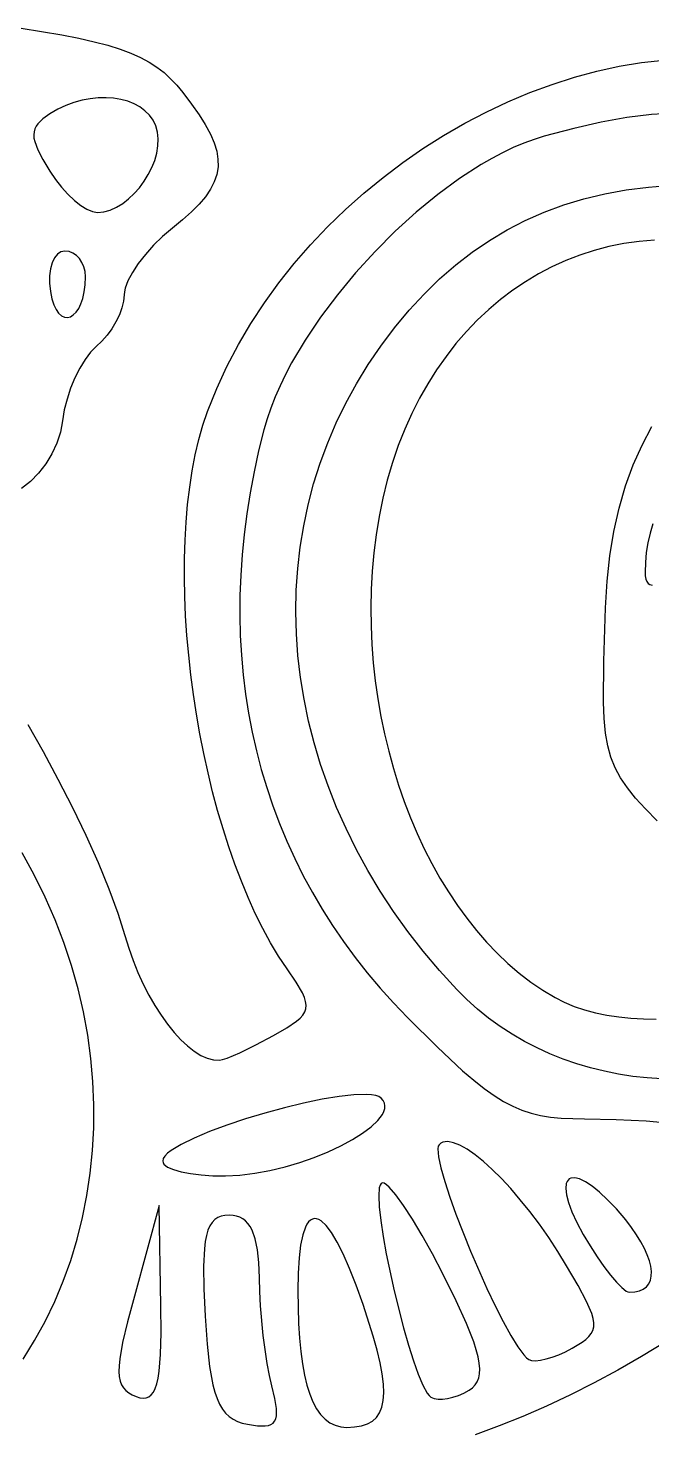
# Model space of a CAD drawing. Header units: millimetres. Extents: x -4.46 to 4.46, y -4.6 to 4.42.
# Drawn here: x -2.43 to -1.981, y -1.962 to -0.951 of the extents above; entities that cross this region are included whole.
import ezdxf

# ---------------------------------------------------------------- set-up
doc = ezdxf.new("R2010")
doc.units = ezdxf.units.MM

msp = doc.modelspace()

# ---------------------------------------------------------------- linework, layer by layer
at = {"flags": 128}
for points in [[(-2.435176, -0.950517), (-2.405991, -0.955409), (-2.393621, -0.957852), (-2.382574, -0.960347), (-2.372732, -0.962934), (-2.363976, -0.965654), (-2.356189, -0.968545), (-2.34925, -0.97165), (-2.343043, -0.975007), (-2.337448, -0.978657), (-2.332348, -0.98264), (-2.327623, -0.986996), (-2.323155, -0.991766), (-2.318825, -0.996989), (-2.312555, -1.005219), (-2.307162, -1.012895), (-2.302652, -1.020076), (-2.299029, -1.026819), (-2.296298, -1.033183), (-2.294463, -1.039225), (-2.293529, -1.045004), (-2.293499, -1.050577), (-2.294379, -1.056004), (-2.296173, -1.061341), (-2.298885, -1.066646), (-2.302521, -1.071979), (-2.307083, -1.077397), (-2.312578, -1.082957), (-2.319009, -1.088718), (-2.326381, -1.094739), (-2.333356, -1.100648), (-2.339863, -1.106974), (-2.34576, -1.11352), (-2.350904, -1.12009), (-2.355152, -1.126486), (-2.358363, -1.132512), (-2.360394, -1.137972), (-2.360923, -1.140429), (-2.361103, -1.142669), (-2.361511, -1.147143), (-2.362682, -1.151973), (-2.364532, -1.157007), (-2.36698, -1.162091), (-2.369944, -1.167073), (-2.373343, -1.1718), (-2.377095, -1.176119), (-2.381117, -1.179878), (-2.385223, -1.183964), (-2.389223, -1.189231), (-2.393019, -1.195459), (-2.396509, -1.20243), (-2.399595, -1.209923), (-2.402176, -1.217718), (-2.404152, -1.225595), (-2.405423, -1.233336), (-2.406936, -1.241502), (-2.409509, -1.249492), (-2.413046, -1.257171), (-2.417456, -1.264404), (-2.422643, -1.271055), (-2.428514, -1.27699), (-2.434977, -1.282073)], [(-2.243811, -1.628128), (-2.249858, -1.61902), (-2.255685, -1.609297), (-2.261288, -1.598998), (-2.266662, -1.588162), (-2.2718, -1.576829), (-2.276697, -1.565037), (-2.281347, -1.552827), (-2.285744, -1.540237), (-2.289884, -1.527307), (-2.293761, -1.514077), (-2.297368, -1.500585), (-2.3007, -1.486871), (-2.303753, -1.472975), (-2.306519, -1.458935), (-2.308993, -1.444792), (-2.311171, -1.430584), (-2.313046, -1.416351), (-2.314612, -1.402133), (-2.315864, -1.387968), (-2.316797, -1.373896), (-2.317404, -1.359956), (-2.317681, -1.346188), (-2.317621, -1.332631), (-2.31722, -1.319325), (-2.31647, -1.306308), (-2.315368, -1.293621), (-2.313906, -1.281302), (-2.31208, -1.269391), (-2.309884, -1.257928), (-2.307313, -1.246951), (-2.30436, -1.2365), (-2.30102, -1.226614), (-2.294469, -1.210215), (-2.287062, -1.194169), (-2.278838, -1.1785), (-2.269839, -1.163229), (-2.260103, -1.148378), (-2.249671, -1.133969), (-2.238584, -1.120025), (-2.226881, -1.106567), (-2.214601, -1.093618), (-2.201787, -1.081199), (-2.188476, -1.069333), (-2.174711, -1.058042), (-2.16053, -1.047348), (-2.145973, -1.037272), (-2.131082, -1.027837), (-2.115895, -1.019065), (-2.100453, -1.010979), (-2.084796, -1.003599), (-2.068965, -0.996948), (-2.052998, -0.991049), (-2.036937, -0.985924), (-2.020821, -0.981593), (-2.004691, -0.97808), (-1.988586, -0.975407), (-1.972547, -0.973595)], [(-2.338284, -1.021017), (-2.34027, -1.016923), (-2.342886, -1.013273), (-2.346074, -1.010072), (-2.349781, -1.007327), (-2.35395, -1.005043), (-2.358525, -1.003228), (-2.363453, -1.001888), (-2.368676, -1.001029), (-2.37414, -1.000657), (-2.379789, -1.000779), (-2.385568, -1.001401), (-2.39142, -1.00253), (-2.397292, -1.004172), (-2.403127, -1.006333), (-2.408869, -1.00902), (-2.414464, -1.012239), (-2.419569, -1.015837), (-2.423218, -1.0194), (-2.424497, -1.021245), (-2.425413, -1.023171), (-2.425965, -1.025211), (-2.426154, -1.027395), (-2.425979, -1.029753), (-2.425442, -1.032315), (-2.423279, -1.038176), (-2.419665, -1.045222), (-2.414603, -1.053697), (-2.410562, -1.059652), (-2.406169, -1.065207), (-2.401564, -1.070241), (-2.396888, -1.074631), (-2.392282, -1.078257), (-2.387888, -1.080998), (-2.383846, -1.082731), (-2.380298, -1.083336), (-2.375667, -1.082892), (-2.371051, -1.081613), (-2.366505, -1.07958), (-2.362081, -1.076872), (-2.357834, -1.073571), (-2.353818, -1.069756), (-2.350088, -1.065507), (-2.346697, -1.060906), (-2.3437, -1.056031), (-2.34115, -1.050964), (-2.339102, -1.045785), (-2.33761, -1.040574), (-2.336728, -1.035412), (-2.33651, -1.030378), (-2.337011, -1.025553), (-2.338284, -1.021017)], [(-1.973049, -1.012235), (-1.981556, -1.012807), (-1.999119, -1.014925), (-2.017641, -1.018281), (-2.037396, -1.022803), (-2.058659, -1.028419), (-2.065966, -1.030679), (-2.073407, -1.033426), (-2.080961, -1.03664), (-2.088609, -1.0403), (-2.09633, -1.044385), (-2.104106, -1.048875), (-2.11974, -1.058986), (-2.135353, -1.070466), (-2.150787, -1.083151), (-2.165884, -1.096874), (-2.180485, -1.11147), (-2.194433, -1.126773), (-2.207568, -1.142618), (-2.219734, -1.158838), (-2.230772, -1.175269), (-2.240523, -1.191744), (-2.244867, -1.199947), (-2.24883, -1.208098), (-2.252393, -1.216178), (-2.255535, -1.224166), (-2.258236, -1.23204), (-2.260478, -1.239781), (-2.264248, -1.255046), (-2.267555, -1.270223), (-2.270402, -1.285309), (-2.272788, -1.300299), (-2.274715, -1.315189), (-2.276184, -1.329974), (-2.277196, -1.344649), (-2.277752, -1.359211), (-2.277854, -1.373654), (-2.277502, -1.387976), (-2.276697, -1.40217), (-2.27544, -1.416233), (-2.273733, -1.430161), (-2.271577, -1.443948), (-2.268973, -1.457592), (-2.265921, -1.471086), (-2.262423, -1.484427), (-2.25848, -1.497611), (-2.254093, -1.510633), (-2.249263, -1.523488), (-2.243991, -1.536173), (-2.238278, -1.548683), (-2.232126, -1.561013), (-2.225535, -1.573159), (-2.218506, -1.585117), (-2.211041, -1.596883), (-2.203141, -1.608451), (-2.194806, -1.619818), (-2.186038, -1.630979), (-2.176838, -1.64193), (-2.167206, -1.652666), (-2.157145, -1.663183), (-2.135592, -1.684612), (-2.117503, -1.701462), (-2.109468, -1.708335), (-2.101951, -1.714262), (-2.094837, -1.71931), (-2.088009, -1.723544), (-2.081353, -1.727032), (-2.074751, -1.72984), (-2.068089, -1.732033), (-2.06125, -1.733679), (-2.054119, -1.734844), (-2.046579, -1.735594), (-2.029811, -1.736114), (-2.006869, -1.736533), (-1.985303, -1.737673), (-1.967536, -1.73936)], [(-1.974209, -1.707416), (-1.984588, -1.706712), (-1.994913, -1.70556), (-2.005163, -1.703961), (-2.015316, -1.701916), (-2.025351, -1.699425), (-2.035246, -1.696489), (-2.044978, -1.693111), (-2.054527, -1.68929), (-2.06387, -1.685028), (-2.072987, -1.680325), (-2.081854, -1.675184), (-2.090451, -1.669603), (-2.098756, -1.663586), (-2.106747, -1.657132), (-2.114402, -1.650243), (-2.1217, -1.642919), (-2.134083, -1.62928), (-2.145775, -1.615363), (-2.156775, -1.601188), (-2.167081, -1.586776), (-2.176692, -1.572146), (-2.185605, -1.557317), (-2.193819, -1.542309), (-2.201332, -1.527142), (-2.208141, -1.511836), (-2.214246, -1.496409), (-2.219644, -1.480883), (-2.224334, -1.465275), (-2.228313, -1.449607), (-2.23158, -1.433897), (-2.234133, -1.418165), (-2.235969, -1.402432), (-2.237088, -1.386715), (-2.237488, -1.371036), (-2.237166, -1.355414), (-2.23612, -1.339869), (-2.234349, -1.324419), (-2.231851, -1.309085), (-2.228625, -1.293887), (-2.224667, -1.278843), (-2.219977, -1.263974), (-2.214553, -1.2493), (-2.208392, -1.234839), (-2.201493, -1.220612), (-2.193854, -1.206639), (-2.185473, -1.192938), (-2.176348, -1.17953), (-2.166478, -1.166433), (-2.155982, -1.153819), (-2.145152, -1.142059), (-2.133971, -1.131146), (-2.122426, -1.121074), (-2.110501, -1.111835), (-2.098181, -1.103423), (-2.085451, -1.095829), (-2.072298, -1.089048), (-2.058704, -1.083072), (-2.044657, -1.077893), (-2.03014, -1.073506), (-2.015138, -1.069902), (-1.999638, -1.067075), (-1.983623, -1.065018), (-1.96708, -1.063723)], [(-2.388881, -1.129628), (-2.389184, -1.125909), (-2.390053, -1.12244), (-2.391426, -1.119296), (-2.393244, -1.116553), (-2.395445, -1.114287), (-2.397969, -1.112575), (-2.400755, -1.111492), (-2.403742, -1.111114), (-2.406634, -1.111708), (-2.409157, -1.11341), (-2.411268, -1.116102), (-2.412924, -1.119662), (-2.414084, -1.123973), (-2.414705, -1.128915), (-2.414744, -1.134367), (-2.414159, -1.140211), (-2.41311, -1.145448), (-2.411741, -1.149794), (-2.410103, -1.153271), (-2.408252, -1.155901), (-2.40624, -1.157708), (-2.404122, -1.158713), (-2.401951, -1.158939), (-2.39978, -1.158409), (-2.397664, -1.157145), (-2.395656, -1.155169), (-2.393809, -1.152504), (-2.392178, -1.149172), (-2.390816, -1.145196), (-2.389777, -1.140598), (-2.389114, -1.135402), (-2.388881, -1.129628)], [(-1.979223, -1.103236), (-1.990344, -1.10419), (-2.001302, -1.105762), (-2.01208, -1.107943), (-2.022664, -1.110721), (-2.033041, -1.114088), (-2.043196, -1.118031), (-2.053115, -1.122542), (-2.062782, -1.127609), (-2.072185, -1.133224), (-2.081308, -1.139374), (-2.090137, -1.146051), (-2.098658, -1.153244), (-2.106857, -1.160942), (-2.114718, -1.169135), (-2.122228, -1.177814), (-2.129373, -1.186968), (-2.136137, -1.196586), (-2.142507, -1.206658), (-2.148469, -1.217175), (-2.154007, -1.228125), (-2.159108, -1.239499), (-2.163757, -1.251286), (-2.16794, -1.263477), (-2.171642, -1.27606), (-2.174849, -1.289026), (-2.177548, -1.302364), (-2.17966, -1.315432), (-2.181303, -1.328567), (-2.182485, -1.341747), (-2.183213, -1.354953), (-2.183496, -1.368162), (-2.183341, -1.381353), (-2.182756, -1.394505), (-2.181749, -1.407598), (-2.180326, -1.420609), (-2.178497, -1.433518), (-2.176268, -1.446304), (-2.173648, -1.458945), (-2.170644, -1.47142), (-2.167263, -1.483708), (-2.163515, -1.495789), (-2.159405, -1.50764), (-2.154943, -1.519241), (-2.150135, -1.53057), (-2.14499, -1.541607), (-2.139516, -1.552329), (-2.133719, -1.562717), (-2.127608, -1.572749), (-2.12119, -1.582403), (-2.114473, -1.591659), (-2.107466, -1.600495), (-2.100175, -1.60889), (-2.092608, -1.616824), (-2.084773, -1.624274), (-2.076678, -1.631221), (-2.06833, -1.637641), (-2.059738, -1.643516), (-2.050909, -1.648822), (-2.044237, -1.652214), (-2.037134, -1.655169), (-2.029634, -1.657694), (-2.021767, -1.659799), (-2.013569, -1.661492), (-2.005071, -1.66278), (-1.996306, -1.663673), (-1.987308, -1.664179), (-1.978108, -1.664305)], [(-1.977446, -1.521403), (-1.985796, -1.5129), (-1.992902, -1.505123), (-1.998855, -1.497794), (-2.003746, -1.49064), (-2.007668, -1.483384), (-2.010713, -1.475751), (-2.012971, -1.467465), (-2.014535, -1.458252), (-2.015497, -1.447835), (-2.015948, -1.435939), (-2.015684, -1.406609), (-2.014478, -1.368058), (-2.013387, -1.348994), (-2.011388, -1.33066), (-2.008496, -1.313084), (-2.004726, -1.296289), (-2.000093, -1.280302), (-1.994611, -1.265147), (-1.988295, -1.25085), (-1.98116, -1.237437)], [(-1.980583, -1.307571), (-1.982533, -1.314431), (-1.984074, -1.321358), (-1.985192, -1.32834), (-1.985873, -1.335365), (-1.986103, -1.342419), (-1.985973, -1.345143), (-1.985571, -1.347404), (-1.984885, -1.349196), (-1.983898, -1.350516), (-1.982597, -1.351358), (-1.980967, -1.351718)], [(-2.430475, -1.452173), (-2.41947, -1.471568), (-2.408699, -1.49156), (-2.398369, -1.511794), (-2.388688, -1.531915), (-2.379861, -1.551568), (-2.372095, -1.570398), (-2.365598, -1.58805), (-2.360575, -1.604169), (-2.357822, -1.613278), (-2.354679, -1.622171), (-2.351185, -1.630795), (-2.347382, -1.639096), (-2.343312, -1.647021), (-2.339013, -1.654515), (-2.334528, -1.661525), (-2.329897, -1.667998), (-2.32516, -1.673878), (-2.320359, -1.679114), (-2.315534, -1.68365), (-2.310726, -1.687433), (-2.305975, -1.69041), (-2.301324, -1.692526), (-2.296811, -1.693727), (-2.292478, -1.693961), (-2.29028, -1.693506), (-2.286998, -1.692399), (-2.277827, -1.688518), (-2.266242, -1.682901), (-2.25352, -1.676128), (-2.24394, -1.670603), (-2.236931, -1.665837), (-2.234362, -1.663598), (-2.232402, -1.661381), (-2.23104, -1.65913), (-2.230265, -1.656789), (-2.230064, -1.654303), (-2.230427, -1.651615), (-2.231342, -1.648669), (-2.232799, -1.645411), (-2.237291, -1.637731), (-2.243811, -1.628128)], [(-2.433805, -1.909225), (-2.425506, -1.895832), (-2.417927, -1.881991), (-2.411072, -1.867736), (-2.404947, -1.853098), (-2.399557, -1.838108), (-2.394909, -1.822799), (-2.391007, -1.807203), (-2.387857, -1.79135), (-2.385464, -1.775273), (-2.383835, -1.759004), (-2.382974, -1.742574), (-2.382888, -1.726016), (-2.383581, -1.709361), (-2.385059, -1.69264), (-2.387328, -1.675886), (-2.390393, -1.659131), (-2.39426, -1.642406), (-2.398934, -1.625743), (-2.404421, -1.609174), (-2.410727, -1.592731), (-2.417856, -1.576445), (-2.425815, -1.560348), (-2.434608, -1.544473)], [(-2.17595, -1.721281), (-2.177625, -1.720136), (-2.180009, -1.719301), (-2.183052, -1.71876), (-2.186704, -1.7185), (-2.195636, -1.718761), (-2.206405, -1.71997), (-2.218611, -1.722012), (-2.231854, -1.724772), (-2.245734, -1.728135), (-2.259851, -1.731985), (-2.273806, -1.736209), (-2.287197, -1.740689), (-2.299625, -1.745313), (-2.310691, -1.749964), (-2.319993, -1.754528), (-2.327133, -1.758889), (-2.329767, -1.760958), (-2.331711, -1.762933), (-2.332913, -1.7648), (-2.333325, -1.766544), (-2.333091, -1.767686), (-2.332404, -1.76879), (-2.329765, -1.770864), (-2.325591, -1.77272), (-2.320068, -1.774317), (-2.313382, -1.775609), (-2.305716, -1.776554), (-2.297256, -1.777107), (-2.288186, -1.777225), (-2.27779, -1.77668), (-2.267062, -1.775351), (-2.256169, -1.773323), (-2.24528, -1.770677), (-2.234563, -1.767499), (-2.224184, -1.763871), (-2.214313, -1.759877), (-2.205115, -1.755602), (-2.19676, -1.751128), (-2.189415, -1.746539), (-2.183248, -1.741919), (-2.178427, -1.737352), (-2.175118, -1.732921), (-2.174084, -1.730782), (-2.173491, -1.728709), (-2.17336, -1.726712), (-2.173712, -1.724801), (-2.174569, -1.722987), (-2.17595, -1.721281)], [(-2.042534, -1.841919), (-2.048869, -1.831578), (-2.055444, -1.821585), (-2.062191, -1.812008), (-2.069041, -1.802909), (-2.075926, -1.794355), (-2.082776, -1.78641), (-2.089525, -1.779139), (-2.096103, -1.772607), (-2.102442, -1.766879), (-2.108474, -1.76202), (-2.11413, -1.758095), (-2.119342, -1.755169), (-2.124042, -1.753307), (-2.12816, -1.752574), (-2.12998, -1.752651), (-2.131629, -1.753034), (-2.133099, -1.753732), (-2.134381, -1.754753), (-2.135013, -1.755937), (-2.135281, -1.757819), (-2.134804, -1.763491), (-2.133103, -1.771397), (-2.130333, -1.78117), (-2.126648, -1.79244), (-2.122201, -1.804836), (-2.111643, -1.831532), (-2.099891, -1.858302), (-2.093953, -1.87079), (-2.08818, -1.882188), (-2.082725, -1.892127), (-2.077742, -1.900236), (-2.073386, -1.906147), (-2.071492, -1.908162), (-2.069811, -1.909489), (-2.067747, -1.910206), (-2.064899, -1.910359), (-2.061396, -1.909982), (-2.057367, -1.909109), (-2.052939, -1.907772), (-2.048241, -1.906006), (-2.043401, -1.903845), (-2.038548, -1.901322), (-2.031476, -1.897055), (-2.028722, -1.895022), (-2.026495, -1.892966), (-2.024799, -1.89082), (-2.023639, -1.888516), (-2.023021, -1.885986), (-2.022947, -1.883162), (-2.023423, -1.879979), (-2.024454, -1.876367), (-2.028196, -1.867588), (-2.034211, -1.856286), (-2.042534, -1.841919)], [(-2.000034, -1.808961), (-2.006748, -1.801048), (-2.013053, -1.794355), (-2.018897, -1.788865), (-2.024232, -1.784561), (-2.029009, -1.781427), (-2.033178, -1.779446), (-2.03669, -1.778601), (-2.039496, -1.778876), (-2.040618, -1.779428), (-2.041546, -1.780253), (-2.042272, -1.78135), (-2.042791, -1.782717), (-2.043182, -1.786249), (-2.04267, -1.790834), (-2.041206, -1.796455), (-2.038739, -1.803095), (-2.035221, -1.810736), (-2.030603, -1.819364), (-2.025654, -1.827716), (-2.020658, -1.835511), (-2.015751, -1.842579), (-2.01107, -1.848749), (-2.006752, -1.85385), (-2.002933, -1.857712), (-1.99975, -1.860162), (-1.99844, -1.860805), (-1.997339, -1.861031), (-1.993469, -1.860798), (-1.990143, -1.860044), (-1.98736, -1.858795), (-1.98512, -1.857074), (-1.98342, -1.854909), (-1.982259, -1.852324), (-1.981637, -1.849344), (-1.981551, -1.845996), (-1.982001, -1.842303), (-1.982985, -1.838293), (-1.984502, -1.833989), (-1.98655, -1.829417), (-1.989129, -1.824603), (-1.992237, -1.819572), (-1.995872, -1.81435), (-2.000034, -1.808961)], [(-2.131673, -1.847753), (-2.139229, -1.833298), (-2.146578, -1.820112), (-2.153537, -1.808461), (-2.159924, -1.798614), (-2.165557, -1.790837), (-2.170253, -1.785397), (-2.172192, -1.783638), (-2.173829, -1.782563), (-2.17514, -1.782206), (-2.176103, -1.7826), (-2.176858, -1.783838), (-2.177384, -1.785774), (-2.177791, -1.791554), (-2.177409, -1.799565), (-2.176327, -1.809432), (-2.174631, -1.820784), (-2.172407, -1.833245), (-2.166726, -1.859999), (-2.15998, -1.886706), (-2.156424, -1.899106), (-2.152863, -1.910373), (-2.149383, -1.920133), (-2.14607, -1.928011), (-2.143013, -1.933634), (-2.141607, -1.935483), (-2.140298, -1.936628), (-2.137985, -1.937604), (-2.135122, -1.93808), (-2.131823, -1.938074), (-2.128199, -1.937609), (-2.124363, -1.936704), (-2.120428, -1.93538), (-2.116508, -1.933658), (-2.112714, -1.931558), (-2.110321, -1.929821), (-2.108363, -1.927806), (-2.106847, -1.925473), (-2.105784, -1.922782), (-2.105182, -1.919691), (-2.105052, -1.916161), (-2.105401, -1.91215), (-2.10624, -1.907619), (-2.107578, -1.902526), (-2.109423, -1.896832), (-2.114673, -1.883474), (-2.122065, -1.867223), (-2.131673, -1.847753)], [(-2.353742, -1.863739), (-2.358671, -1.882287), (-2.362162, -1.897246), (-2.364208, -1.909055), (-2.364686, -1.913915), (-2.364801, -1.918152), (-2.364551, -1.921821), (-2.363935, -1.924977), (-2.362952, -1.927675), (-2.361601, -1.929969), (-2.359883, -1.931915), (-2.357794, -1.933568), (-2.355336, -1.934981), (-2.352506, -1.936211), (-2.34984, -1.937041), (-2.347421, -1.937364), (-2.345239, -1.937149), (-2.343286, -1.936364), (-2.341554, -1.934978), (-2.340033, -1.932959), (-2.338715, -1.930277), (-2.337591, -1.9269), (-2.336653, -1.922797), (-2.335892, -1.917936), (-2.334867, -1.905815), (-2.334447, -1.890286), (-2.334561, -1.8711), (-2.335811, -1.798614), (-2.353742, -1.863739)], [(-2.263686, -1.850697), (-2.264045, -1.839726), (-2.26503, -1.830373), (-2.266667, -1.822591), (-2.268978, -1.816331), (-2.270394, -1.813757), (-2.271987, -1.811546), (-2.273761, -1.809691), (-2.275718, -1.808187), (-2.277861, -1.807028), (-2.280193, -1.806208), (-2.282717, -1.80572), (-2.285436, -1.805558), (-2.288516, -1.805735), (-2.291282, -1.806293), (-2.293744, -1.807277), (-2.295913, -1.808729), (-2.297799, -1.810692), (-2.299412, -1.813209), (-2.300763, -1.816324), (-2.301862, -1.820079), (-2.302718, -1.824518), (-2.303343, -1.829683), (-2.303938, -1.842367), (-2.303729, -1.858474), (-2.302798, -1.87835), (-2.301385, -1.898319), (-2.299581, -1.914612), (-2.297239, -1.927603), (-2.295819, -1.932977), (-2.294211, -1.937666), (-2.292394, -1.941717), (-2.290351, -1.945176), (-2.288063, -1.94809), (-2.285512, -1.950506), (-2.28268, -1.952471), (-2.279548, -1.954032), (-2.276098, -1.955235), (-2.272311, -1.956128), (-2.265074, -1.957218), (-2.259467, -1.957307), (-2.257245, -1.95693), (-2.255395, -1.956246), (-2.253905, -1.955238), (-2.252763, -1.953886), (-2.251958, -1.952173), (-2.251478, -1.950079), (-2.251444, -1.944677), (-2.252569, -1.937529), (-2.254756, -1.928489), (-2.256515, -1.921009), (-2.258165, -1.91225), (-2.260987, -1.892171), (-2.262926, -1.870803), (-2.263472, -1.860433), (-2.263686, -1.850697)], [(-2.189048, -1.869794), (-2.193987, -1.855937), (-2.198754, -1.843826), (-2.203329, -1.833466), (-2.207691, -1.82486), (-2.211821, -1.818013), (-2.215698, -1.812929), (-2.219301, -1.809612), (-2.220995, -1.808618), (-2.222612, -1.808067), (-2.224151, -1.80796), (-2.225609, -1.808297), (-2.226983, -1.80908), (-2.228271, -1.810307), (-2.229471, -1.811981), (-2.23058, -1.814101), (-2.232514, -1.819683), (-2.234054, -1.827057), (-2.235179, -1.836228), (-2.235869, -1.847199), (-2.236103, -1.859975), (-2.235574, -1.883502), (-2.234909, -1.894014), (-2.233974, -1.903703), (-2.232766, -1.912575), (-2.231282, -1.920638), (-2.229519, -1.927898), (-2.227476, -1.934364), (-2.22515, -1.940041), (-2.222538, -1.944939), (-2.219637, -1.949062), (-2.216445, -1.95242), (-2.212959, -1.955019), (-2.209177, -1.956867), (-2.205097, -1.95797), (-2.200714, -1.958336), (-2.19514, -1.958075), (-2.190233, -1.957268), (-2.185988, -1.955881), (-2.182401, -1.953882), (-2.179467, -1.951236), (-2.177183, -1.94791), (-2.175543, -1.943869), (-2.174542, -1.939081), (-2.174178, -1.933511), (-2.174444, -1.927125), (-2.175338, -1.91989), (-2.176853, -1.911772), (-2.178986, -1.902737), (-2.181733, -1.892752), (-2.189048, -1.869794)], [(-1.971721, -1.897046), (-1.988716, -1.907375), (-2.005744, -1.917137), (-2.0228, -1.92633), (-2.039881, -1.934951), (-2.05698, -1.942999), (-2.074093, -1.950471), (-2.091216, -1.957366), (-2.108342, -1.96368)]]:
    msp.add_lwpolyline(points, dxfattribs=at)

doc.saveas('drawing.dxf')
